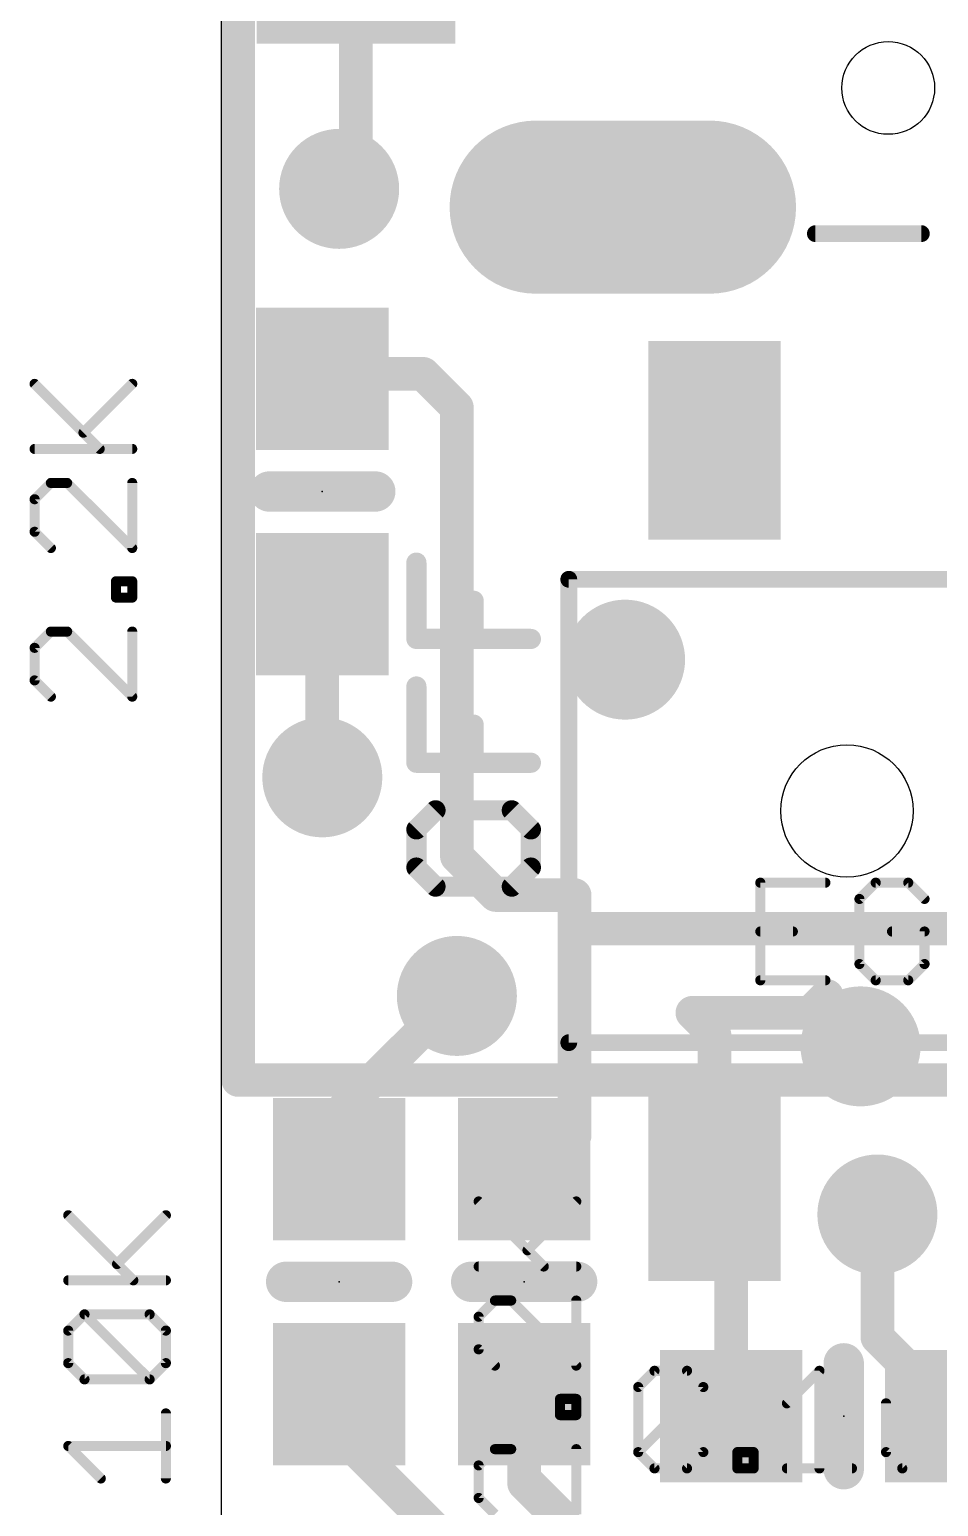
# Model space of a CAD drawing. Extents: x -1.7 to 22.2, y -4.7 to 22.
# Drawn here: x -1.45 to 5.41, y 5.16 to 16.32 of the extents above; entities that cross this region are included whole.
import ezdxf

# ---------------------------------------------------------------- set-up
doc = ezdxf.new("R2010")
doc.units = 0
for name, color, linetype in [('1', 12, 'CONTINUOUS'), ('17', 110, 'CONTINUOUS'), ('18', 110, 'CONTINUOUS'), ('20', 4, 'CONTINUOUS'), ('21', 40, 'CONTINUOUS'), ('23', 53, 'CONTINUOUS'), ('27', 253, 'CONTINUOUS')]:
    doc.layers.add(name, color=color, linetype=linetype)

# ---------------------------------------------------------------- blocks, each defined once
blk = doc.blocks.new('RECT')
blk.add_solid([(-0.5, -0.5), (0.5, -0.5), (-0.5, 0.5), (0.5, 0.5)])
blk = doc.blocks.new('OFFSETP100')
at = {"const_width": 1}
blk.add_lwpolyline([(0, 0), (1, 0)], dxfattribs=at)
at = {"const_width": 0.5}
for points in [[(0, 0.25, 1), (0, -0.25)], [(1, -0.25, 1), (1, 0.25)]]:
    blk.add_lwpolyline(points, format="xyb", dxfattribs=at)
blk = doc.blocks.new('ROUNDV')
at = {"const_width": 0.5}
blk.add_lwpolyline([(0, -0.25, 1), (0, 0.25, 1), (0, -0.25)], format="xyb", dxfattribs=at)

msp = doc.modelspace()

# ---------------------------------------------------------------- linework, layer by layer
at = {"layer": '1', "const_width": 0.254}
for points in [[(0.127, 20.066), (0.127, 8.382)], [(1.016, 16.83), (1.016, 15.24)], [(1.016, 15.24), (0.889, 15.113)], [(0.801, 13.716), (0.762, 13.677)], [(1.524, 13.716), (0.801, 13.716)], [(1.524, 13.716), (1.778, 13.462)], [(1.778, 13.462), (1.778, 10.072)], [(0.762, 11.977), (0.762, 10.668)], [(1.778, 10.072), (2.071, 9.779)], [(2.071, 9.779), (2.667, 9.779)], [(2.667, 9.779), (2.667, 9.525)], [(2.667, 9.525), (2.667, 7.962)], [(6.477, 9.525), (2.667, 9.525)], [(0.889, 8.128), (1.778, 9.017)], [(4.572, 9.017), (4.445, 8.89)], [(4.572, 8.89), (4.572, 9.017)], [(4.445, 8.89), (3.556, 8.89)], [(3.723, 8.723), (3.556, 8.89)], [(4.826, 8.636), (4.572, 8.89)], [(3.723, 7.614), (3.723, 8.723)], [(0.127, 8.382), (20.066, 8.382)], [(0.889, 7.708), (0.889, 8.128)], [(2.54, 7.962), (2.286, 7.708)], [(2.667, 7.962), (2.54, 7.962)], [(3.723, 7.614), (3.556, 7.781)], [(3.849, 7.488), (3.723, 7.614)], [(3.849, 5.842), (3.849, 7.488)], [(4.953, 6.438), (4.953, 7.366)], [(4.953, 6.438), (5.549, 5.842)], [(0.889, 6.008), (1.016, 5.881)], [(2.286, 6.008), (2.286, 5.334)], [(1.016, 5.881), (1.016, 5.588)], [(1.016, 5.588), (2.286, 4.318)], [(2.286, 5.334), (2.667, 4.953)]]:
    msp.add_lwpolyline(points, dxfattribs=at)
at = {"layer": '1', "const_width": 0.127}
for points in [[(0.9525, 15.24, 1), (1.0795, 15.24)], [(1.0609, 15.1951, 1), (0.9711, 15.2849)], [(0.8441, 15.1579, 1), (0.9339, 15.0681)], [(0.801, 13.7795, 1), (0.801, 13.6525)], [(0.8459, 13.6711, 1), (0.7561, 13.7609)], [(1.5689, 13.7609, 1), (1.4791, 13.6711)], [(1.524, 13.6525, 1), (1.524, 13.7795)], [(0.7171, 13.7219, 1), (0.8069, 13.6321)], [(1.8415, 13.462, 1), (1.7145, 13.462)], [(1.7331, 13.4171, 1), (1.8229, 13.5069)], [(0.8255, 11.977, 1), (0.6985, 11.977)], [(0.6985, 10.668, 1), (0.8255, 10.668)], [(1.8229, 10.1169, 1), (1.7331, 10.0271)], [(1.7145, 10.072, 1), (1.8415, 10.072)], [(2.071, 9.8425, 1), (2.071, 9.7155)], [(2.0261, 9.7341, 1), (2.1159, 9.8239)], [(2.7305, 9.779, 1), (2.6035, 9.779)], [(2.667, 9.7155, 1), (2.667, 9.8425)], [(2.7305, 9.525, 1), (2.6035, 9.525)], [(2.667, 9.5885, 1), (2.667, 9.4615)], [(2.6035, 9.525, 1), (2.7305, 9.525)], [(1.8229, 8.9721, 1), (1.7331, 9.0619)], [(4.6355, 9.017, 1), (4.5085, 9.017)], [(4.6169, 8.9721, 1), (4.5271, 9.0619)], [(3.556, 8.9535, 1), (3.556, 8.8265)], [(3.6009, 8.9349, 1), (3.5111, 8.8451)], [(4.4001, 8.9349, 1), (4.4899, 8.8451)], [(4.445, 8.8265, 1), (4.445, 8.9535)], [(4.6169, 8.9349, 1), (4.5271, 8.8451)], [(4.5085, 8.89, 1), (4.6355, 8.89)], [(3.7865, 8.723, 1), (3.6595, 8.723)], [(3.6781, 8.6781, 1), (3.7679, 8.7679)], [(4.7811, 8.5911, 1), (4.8709, 8.6809)], [(0.127, 8.4455, 1), (0.127, 8.3185)], [(0.0635, 8.382, 1), (0.1905, 8.382)], [(0.9525, 8.128, 1), (0.8255, 8.128)], [(0.8441, 8.1729, 1), (0.9339, 8.0831)], [(2.54, 8.0255, 1), (2.54, 7.8985)], [(2.5849, 7.9171, 1), (2.4951, 8.0069)], [(2.667, 7.8985, 1), (2.667, 8.0255)], [(2.6035, 7.962, 1), (2.7305, 7.962)], [(2.2411, 7.7529, 1), (2.3309, 7.6631)], [(3.6009, 7.8259, 1), (3.5111, 7.7361)], [(0.8255, 7.708, 1), (0.9525, 7.708)], [(3.7679, 7.6589, 1), (3.6781, 7.5691)], [(3.6781, 7.5691, 1), (3.7679, 7.6589)], [(3.6595, 7.614, 1), (3.7865, 7.614)], [(3.9125, 7.488, 1), (3.7855, 7.488)], [(3.8041, 7.4431, 1), (3.8939, 7.5329)], [(5.0165, 7.366, 1), (4.8895, 7.366)], [(4.9979, 6.4829, 1), (4.9081, 6.3931)], [(4.8895, 6.438, 1), (5.0165, 6.438)], [(0.9339, 6.0529, 1), (0.8441, 5.9631)], [(2.3495, 6.008, 1), (2.2225, 6.008)], [(1.0795, 5.881, 1), (0.9525, 5.881)], [(0.9711, 5.8361, 1), (1.0609, 5.9259)], [(3.7855, 5.842, 1), (3.9125, 5.842)], [(1.0609, 5.6329, 1), (0.9711, 5.5431)], [(0.9525, 5.588, 1), (1.0795, 5.588)], [(2.3309, 5.3789, 1), (2.2411, 5.2891)], [(2.2225, 5.334, 1), (2.3495, 5.334)]]:
    msp.add_lwpolyline(points, format="xyb", dxfattribs=at)
at = {"layer": '20'}
msp.add_line((0, 0), (0, 20.066), dxfattribs=at)
for centre, radius in [((5.035, 15.875), 0.35), ((4.723, 10.414), 0.5)]:
    msp.add_circle(centre, radius, dxfattribs=at)
at = {"layer": '21'}
for points, const_width in [([(4.485, 14.8068, 1), (4.485, 14.7432)], 0.0635), ([(5.285, 14.7432, 1), (5.285, 14.8068)], 0.0635), ([(0.362, 12.9032, 1), (0.362, 12.7508)], 0.1524), ([(1.162, 12.7508, 1), (1.162, 12.9032)], 0.1524), ([(1.5106, 12.2899, 1), (1.4344, 12.2899)], 0.0762), ([(2.623, 12.1958, 1), (2.623, 12.1322)], 0.0635), ([(2.6548, 12.164, 1), (2.5913, 12.164)], 0.0635), ([(1.9427, 12.0018, 1), (1.8665, 12.0018)], 0.0762), ([(1.4725, 11.7518, 1), (1.4725, 11.6756)], 0.0762), ([(1.4344, 11.7137, 1), (1.5106, 11.7137)], 0.0762), ([(1.8665, 11.7137, 1), (1.9427, 11.7137)], 0.0762), ([(2.3368, 11.6756, 1), (2.3368, 11.7518)], 0.0762), ([(1.5106, 11.3544, 1), (1.4344, 11.3544)], 0.0762), ([(1.9427, 11.0663, 1), (1.8665, 11.0663)], 0.0762), ([(1.4725, 10.8163, 1), (1.4725, 10.7401)], 0.0762), ([(2.3368, 10.7401, 1), (2.3368, 10.8163)], 0.0762), ([(1.4344, 10.7782, 1), (1.5106, 10.7782)], 0.0762), ([(1.8665, 10.7782, 1), (1.9427, 10.7782)], 0.0762), ([(1.6165, 10.457, 1), (1.6165, 10.3808)], 0.0762), ([(1.6435, 10.3919, 1), (1.5896, 10.4458)], 0.0762), ([(2.2197, 10.4458, 1), (2.1658, 10.3919)], 0.0762), ([(2.1927, 10.3808, 1), (2.1927, 10.457)], 0.0762), ([(1.4455, 10.3018, 1), (1.4994, 10.2479)], 0.0762), ([(1.5106, 10.2748, 1), (1.4344, 10.2748)], 0.0762), ([(2.3749, 10.2748, 1), (2.2987, 10.2748)], 0.0762), ([(2.3099, 10.2479, 1), (2.3637, 10.3018)], 0.0762), ([(1.4994, 10.0136, 1), (1.4455, 9.9598)], 0.0762), ([(2.3637, 9.9598, 1), (2.3099, 10.0136)], 0.0762), ([(1.4344, 9.9867, 1), (1.5106, 9.9867)], 0.0762), ([(2.2987, 9.9867, 1), (2.3749, 9.9867)], 0.0762), ([(1.6165, 9.8807, 1), (1.6165, 9.8045)], 0.0762), ([(1.5896, 9.8157, 1), (1.6435, 9.8696)], 0.0762), ([(2.1658, 9.8696, 1), (2.2197, 9.8157)], 0.0762), ([(2.1927, 9.8045, 1), (2.1927, 9.8807)], 0.0762), ([(2.623, 8.6958, 1), (2.623, 8.6322)], 0.0635), ([(2.5913, 8.664, 1), (2.6548, 8.664)], 0.0635), ([(0.489, 6.9342, 1), (0.489, 6.7818)], 0.1524), ([(1.289, 6.7818, 1), (1.289, 6.9342)], 0.1524), ([(1.886, 6.9342, 1), (1.886, 6.7818)], 0.1524), ([(2.686, 6.7818, 1), (2.686, 6.9342)], 0.1524), ([(4.7752, 6.242, 1), (4.6228, 6.242)], 0.1524), ([(4.6228, 5.442, 1), (4.7752, 5.442)], 0.1524)]:
    msp.add_lwpolyline(points, format="xyb", dxfattribs=dict(at, const_width=const_width))
for points, const_width in [([(5.285, 14.775), (4.485, 14.775)], 0.127), ([(0.362, 12.827), (1.162, 12.827)], 0.3048), ([(1.4725, 11.7137), (1.4725, 12.2899)], 0.1524), ([(2.623, 8.664), (2.623, 12.164)], 0.127), ([(2.623, 12.164), (9.823, 12.164)], 0.127), ([(1.9046, 11.7137), (1.9046, 12.0018)], 0.1524), ([(2.3368, 11.7137), (1.4725, 11.7137)], 0.1524), ([(1.4725, 10.7782), (1.4725, 11.3544)], 0.1524), ([(1.9046, 10.7782), (1.9046, 11.0663)], 0.1524), ([(2.3368, 10.7782), (1.4725, 10.7782)], 0.1524), ([(1.6165, 10.4189), (1.4725, 10.2748)], 0.1524), ([(2.1927, 10.4189), (1.6165, 10.4189)], 0.1524), ([(2.3368, 10.2748), (2.1927, 10.4189)], 0.1524), ([(1.4725, 10.2748), (1.4725, 9.9867)], 0.1524), ([(2.3368, 9.9867), (2.3368, 10.2748)], 0.1524), ([(1.4725, 9.9867), (1.6165, 9.8426)], 0.1524), ([(2.1927, 9.8426), (2.3368, 9.9867)], 0.1524), ([(1.6165, 9.8426), (2.1927, 9.8426)], 0.1524), ([(9.823, 8.664), (2.623, 8.664)], 0.127), ([(0.489, 6.858), (1.289, 6.858)], 0.3048), ([(1.886, 6.858), (2.686, 6.858)], 0.3048), ([(4.699, 5.442), (4.699, 6.242)], 0.3048)]:
    msp.add_lwpolyline(points, dxfattribs=dict(at, const_width=const_width))
at = {"layer": '23'}
for p in [(0.762, 12.827), (0.889, 6.858), (2.286, 6.858), (4.699, 5.842)]:
    msp.add_point(p, dxfattribs=at)
at = {"layer": '27', "const_width": 0.0762}
for points in [[(-0.9188, 13.1486), (-1.4103, 13.6401)], [(-1.0417, 13.2715), (-0.6731, 13.6401)], [(-1.4103, 13.1486), (-0.6731, 13.1486)], [(-1.2875, 12.8917), (-1.4103, 12.7688)], [(-1.1646, 12.8917), (-1.2875, 12.8917)], [(-0.6731, 12.4002), (-1.1646, 12.8917)], [(-0.6731, 12.8917), (-0.6731, 12.4002)], [(-1.4103, 12.7688), (-1.4103, 12.5231)], [(-1.4103, 12.5231), (-1.2875, 12.4002)], [(-0.796, 12.026), (-0.796, 12.1489)], [(-0.796, 12.1489), (-0.6731, 12.1489)], [(-0.6731, 12.1489), (-0.6731, 12.026)], [(-0.6731, 12.026), (-0.796, 12.026)], [(-1.2875, 11.7691), (-1.4103, 11.6462)], [(-1.1646, 11.7691), (-1.2875, 11.7691)], [(-0.6731, 11.2776), (-1.1646, 11.7691)], [(-0.6731, 11.7691), (-0.6731, 11.2776)], [(-1.4103, 11.6462), (-1.4103, 11.4005)], [(-1.4103, 11.4005), (-1.2875, 11.2776)], [(4.5606, 9.8723), (4.0691, 9.8723)], [(4.0691, 9.8723), (4.0691, 9.1351)], [(4.9404, 9.8723), (4.8175, 9.7495)], [(5.1861, 9.8723), (4.9404, 9.8723)], [(5.309, 9.7495), (5.1861, 9.8723)], [(4.8175, 9.7495), (4.8175, 9.258)], [(4.0691, 9.5037), (4.3148, 9.5037)], [(5.309, 9.5037), (5.0633, 9.5037)], [(5.309, 9.258), (5.309, 9.5037)], [(4.8175, 9.258), (4.9404, 9.1351)], [(5.1861, 9.1351), (5.309, 9.258)], [(4.0691, 9.1351), (4.5606, 9.1351)], [(4.9404, 9.1351), (5.1861, 9.1351)], [(2.434, 6.9732), (1.9425, 7.4647)], [(2.3111, 7.0961), (2.6797, 7.4647)], [(-0.6648, 6.8689), (-1.1563, 7.3604)], [(-0.7877, 6.9918), (-0.4191, 7.3604)], [(1.9425, 6.9732), (2.6797, 6.9732)], [(-1.1563, 6.8689), (-0.4191, 6.8689)], [(2.0653, 6.7163), (1.9425, 6.5934)], [(2.1882, 6.7163), (2.0653, 6.7163)], [(2.6797, 6.2248), (2.1882, 6.7163)], [(2.6797, 6.7163), (2.6797, 6.2248)], [(-1.1563, 6.4891), (-1.0335, 6.612)], [(-1.0335, 6.612), (-0.542, 6.612)], [(-0.542, 6.1205), (-1.0335, 6.612)], [(-0.542, 6.612), (-0.4191, 6.4891)], [(1.9425, 6.5934), (1.9425, 6.3476)], [(-1.1563, 6.2434), (-1.1563, 6.4891)], [(-0.4191, 6.4891), (-0.4191, 6.2434)], [(1.9425, 6.3476), (2.0653, 6.2248)], [(-1.0335, 6.1205), (-1.1563, 6.2434)], [(-0.4191, 6.2434), (-0.542, 6.1205)], [(-0.542, 6.1205), (-1.0335, 6.1205)], [(3.1472, 6.0627), (3.2701, 6.1855)], [(3.2701, 6.1855), (3.5158, 6.1855)], [(3.5158, 6.1855), (3.6387, 6.0627)], [(4.2699, 5.9398), (4.5156, 6.1855)], [(4.5156, 6.1855), (4.5156, 5.4483)], [(3.1472, 5.5712), (3.1472, 6.0627)], [(3.1472, 5.5712), (3.6387, 6.0627)], [(3.6387, 6.0627), (3.6387, 5.5712)], [(2.5568, 5.8506), (2.5568, 5.9734)], [(2.5568, 5.9734), (2.6797, 5.9734)], [(2.6797, 5.9734), (2.6797, 5.8506)], [(5.0183, 5.9398), (5.0183, 5.5712)], [(-0.4191, 5.3721), (-0.4191, 5.8636)], [(2.6797, 5.8506), (2.5568, 5.8506)], [(-0.9106, 5.3721), (-1.1563, 5.6178)], [(-1.1563, 5.6178), (-0.4191, 5.6178)], [(2.0653, 5.5936), (1.9425, 5.4708)], [(2.1882, 5.5936), (2.0653, 5.5936)], [(2.6797, 5.1021), (2.1882, 5.5936)], [(2.6797, 5.5936), (2.6797, 5.1021)], [(3.2701, 5.4483), (3.1472, 5.5712)], [(3.6387, 5.5712), (3.5158, 5.4483)], [(3.8956, 5.4483), (3.8956, 5.5712)], [(3.8956, 5.5712), (4.0185, 5.5712)], [(4.0185, 5.5712), (4.0185, 5.4483)], [(5.0183, 5.5712), (5.1411, 5.4483)], [(1.9425, 5.4708), (1.9425, 5.225)], [(3.5158, 5.4483), (3.2701, 5.4483)], [(4.0185, 5.4483), (3.8956, 5.4483)], [(4.2699, 5.4483), (4.7613, 5.4483)], [(5.1411, 5.4483), (5.5098, 5.4483)], [(1.9425, 5.225), (2.0653, 5.1021)]]:
    msp.add_lwpolyline(points, dxfattribs=at)
at = {"layer": '27', "const_width": 0.0381}
for points in [[(-1.3969, 13.6536, 1), (-1.4238, 13.6267)], [(-0.6596, 13.6267, 1), (-0.6866, 13.6536)], [(-1.0552, 13.285, 1), (-1.0282, 13.258)], [(-1.4103, 13.1677, 1), (-1.4103, 13.1296)], [(-0.9323, 13.1352, 1), (-0.9054, 13.1621)], [(-0.6731, 13.1296, 1), (-0.6731, 13.1677)], [(-1.2875, 12.9108, 1), (-1.2875, 12.8727)], [(-1.274, 12.8782, 1), (-1.3009, 12.9052)], [(-1.1511, 12.9052, 1), (-1.1781, 12.8782)], [(-1.1646, 12.8727, 1), (-1.1646, 12.9108)], [(-0.6541, 12.8917, 1), (-0.6922, 12.8917)], [(-1.3913, 12.7688, 1), (-1.4294, 12.7688)], [(-1.4238, 12.7823, 1), (-1.3969, 12.7554)], [(-1.3969, 12.5366, 1), (-1.4238, 12.5096)], [(-1.4294, 12.5231, 1), (-1.3913, 12.5231)], [(-1.3009, 12.3868, 1), (-1.274, 12.4137)], [(-0.6922, 12.4002, 1), (-0.6541, 12.4002)], [(-0.6866, 12.3868, 1), (-0.6596, 12.4137)], [(-0.796, 12.1679, 1), (-0.796, 12.1298)], [(-0.7769, 12.1489, 1), (-0.815, 12.1489)], [(-0.6541, 12.1489, 1), (-0.6922, 12.1489)], [(-0.6731, 12.1298, 1), (-0.6731, 12.1679)], [(-0.796, 12.0451, 1), (-0.796, 12.007)], [(-0.6731, 12.007, 1), (-0.6731, 12.0451)], [(-0.815, 12.026, 1), (-0.7769, 12.026)], [(-0.6922, 12.026, 1), (-0.6541, 12.026)], [(-1.2875, 11.7881, 1), (-1.2875, 11.75)], [(-1.274, 11.7556, 1), (-1.3009, 11.7826)], [(-1.1511, 11.7826, 1), (-1.1781, 11.7556)], [(-1.1646, 11.75, 1), (-1.1646, 11.7881)], [(-0.6541, 11.7691, 1), (-0.6922, 11.7691)], [(-1.3913, 11.6462, 1), (-1.4294, 11.6462)], [(-1.4238, 11.6597, 1), (-1.3969, 11.6327)], [(-1.4294, 11.4005, 1), (-1.3913, 11.4005)], [(-1.3969, 11.4139, 1), (-1.4238, 11.387)], [(-1.3009, 11.2641, 1), (-1.274, 11.2911)], [(-0.6922, 11.2776, 1), (-0.6541, 11.2776)], [(-0.6866, 11.2641, 1), (-0.6596, 11.2911)], [(4.0691, 9.8914, 1), (4.0691, 9.8533)], [(4.0882, 9.8723, 1), (4.0501, 9.8723)], [(4.5606, 9.8533, 1), (4.5606, 9.8914)], [(4.9404, 9.8914, 1), (4.9404, 9.8533)], [(4.9539, 9.8589, 1), (4.9269, 9.8858)], [(5.1996, 9.8858, 1), (5.1727, 9.8589)], [(5.1861, 9.8533, 1), (5.1861, 9.8914)], [(4.8366, 9.7495, 1), (4.7985, 9.7495)], [(4.804, 9.7629, 1), (4.831, 9.736)], [(5.2955, 9.736, 1), (5.3225, 9.7629)], [(4.0691, 9.5228, 1), (4.0691, 9.4847)], [(4.3148, 9.4847, 1), (4.3148, 9.5228)], [(5.0633, 9.5228, 1), (5.0633, 9.4847)], [(5.3281, 9.5037, 1), (5.29, 9.5037)], [(5.309, 9.4847, 1), (5.309, 9.5228)], [(4.831, 9.2714, 1), (4.804, 9.2445)], [(4.7985, 9.258, 1), (4.8366, 9.258)], [(5.29, 9.258, 1), (5.3281, 9.258)], [(5.3225, 9.2445, 1), (5.2955, 9.2714)], [(4.0691, 9.1541, 1), (4.0691, 9.116)], [(4.0501, 9.1351, 1), (4.0882, 9.1351)], [(4.5606, 9.116, 1), (4.5606, 9.1541)], [(4.9404, 9.1541, 1), (4.9404, 9.116)], [(4.9269, 9.1216, 1), (4.9539, 9.1486)], [(5.1727, 9.1486, 1), (5.1996, 9.1216)], [(5.1861, 9.116, 1), (5.1861, 9.1541)], [(1.9559, 7.4781, 1), (1.929, 7.4512)], [(2.6932, 7.4512, 1), (2.6662, 7.4781)], [(-1.1429, 7.3739, 1), (-1.1698, 7.3469)], [(-0.4056, 7.3469, 1), (-0.4326, 7.3739)], [(2.2976, 7.1095, 1), (2.3246, 7.0826)], [(-0.8012, 7.0053, 1), (-0.7742, 6.9783)], [(1.9425, 6.9922, 1), (1.9425, 6.9541)], [(2.4205, 6.9597, 1), (2.4474, 6.9867)], [(2.6797, 6.9541, 1), (2.6797, 6.9922)], [(-1.1563, 6.888, 1), (-1.1563, 6.8499)], [(-0.6783, 6.8555, 1), (-0.6514, 6.8824)], [(-0.4191, 6.8499, 1), (-0.4191, 6.888)], [(2.0653, 6.7353, 1), (2.0653, 6.6972)], [(2.0788, 6.7028, 1), (2.0519, 6.7297)], [(2.2017, 6.7297, 1), (2.1747, 6.7028)], [(2.1882, 6.6972, 1), (2.1882, 6.7353)], [(2.6987, 6.7163, 1), (2.6606, 6.7163)], [(-1.0335, 6.6311, 1), (-1.0335, 6.593)], [(-1.02, 6.6255, 1), (-1.0469, 6.5985)], [(-1.02, 6.5985, 1), (-1.0469, 6.6255)], [(-0.5285, 6.6255, 1), (-0.5554, 6.5985)], [(-0.542, 6.593, 1), (-0.542, 6.6311)], [(1.9615, 6.5934, 1), (1.9234, 6.5934)], [(1.929, 6.6069, 1), (1.9559, 6.5799)], [(-1.1373, 6.4891, 1), (-1.1754, 6.4891)], [(-1.1698, 6.5026, 1), (-1.1429, 6.4757)], [(-0.4001, 6.4891, 1), (-0.4382, 6.4891)], [(-0.4326, 6.4757, 1), (-0.4056, 6.5026)], [(1.9234, 6.3476, 1), (1.9615, 6.3476)], [(1.9559, 6.3611, 1), (1.929, 6.3342)], [(-1.1429, 6.2569, 1), (-1.1698, 6.2299)], [(-1.1754, 6.2434, 1), (-1.1373, 6.2434)], [(-0.4382, 6.2434, 1), (-0.4001, 6.2434)], [(-0.4056, 6.2299, 1), (-0.4326, 6.2569)], [(2.0519, 6.2113, 1), (2.0788, 6.2382)], [(2.6662, 6.2113, 1), (2.6932, 6.2382)], [(-1.0335, 6.1396, 1), (-1.0335, 6.1015)], [(-1.0469, 6.107, 1), (-1.02, 6.134)], [(-0.5554, 6.134, 1), (-0.5285, 6.107)], [(-0.5554, 6.107, 1), (-0.5285, 6.134)], [(-0.542, 6.1015, 1), (-0.542, 6.1396)], [(2.6606, 6.2248, 1), (2.6987, 6.2248)], [(3.2701, 6.2046, 1), (3.2701, 6.1665)], [(3.2836, 6.1721, 1), (3.2566, 6.199)], [(3.5293, 6.199, 1), (3.5024, 6.1721)], [(3.5158, 6.1665, 1), (3.5158, 6.2046)], [(4.5346, 6.1855, 1), (4.4965, 6.1855)], [(4.5291, 6.1721, 1), (4.5021, 6.199)], [(3.1663, 6.0627, 1), (3.1282, 6.0627)], [(3.1338, 6.0761, 1), (3.1607, 6.0492)], [(3.6578, 6.0627, 1), (3.6197, 6.0627)], [(3.6522, 6.0492, 1), (3.6252, 6.0761)], [(3.6252, 6.0492, 1), (3.6522, 6.0761)], [(2.5759, 5.9734, 1), (2.5378, 5.9734)], [(2.5568, 5.9925, 1), (2.5568, 5.9544)], [(2.6987, 5.9734, 1), (2.6606, 5.9734)], [(2.6797, 5.9544, 1), (2.6797, 5.9925)], [(4.2564, 5.9533, 1), (4.2833, 5.9263)], [(5.0373, 5.9398, 1), (4.9992, 5.9398)], [(-0.4001, 5.8636, 1), (-0.4382, 5.8636)], [(2.5568, 5.8696, 1), (2.5568, 5.8315)], [(2.5378, 5.8506, 1), (2.5759, 5.8506)], [(2.6606, 5.8506, 1), (2.6987, 5.8506)], [(2.6797, 5.8315, 1), (2.6797, 5.8696)], [(-1.1429, 5.6313, 1), (-1.1698, 5.6044)], [(-1.1563, 5.6369, 1), (-1.1563, 5.5988)], [(-0.4191, 5.5988, 1), (-0.4191, 5.6369)], [(2.0653, 5.6127, 1), (2.0653, 5.5746)], [(2.0788, 5.5802, 1), (2.0519, 5.6071)], [(2.2017, 5.6071, 1), (2.1747, 5.5802)], [(2.1882, 5.5746, 1), (2.1882, 5.6127)], [(2.6987, 5.5936, 1), (2.6606, 5.5936)], [(3.1607, 5.5846, 1), (3.1338, 5.5577)], [(3.1338, 5.5846, 1), (3.1607, 5.5577)], [(3.1282, 5.5712, 1), (3.1663, 5.5712)], [(3.6197, 5.5712, 1), (3.6578, 5.5712)], [(3.6522, 5.5577, 1), (3.6252, 5.5846)], [(3.9147, 5.5712, 1), (3.8766, 5.5712)], [(3.8956, 5.5902, 1), (3.8956, 5.5521)], [(4.0376, 5.5712, 1), (3.9995, 5.5712)], [(4.0185, 5.5521, 1), (4.0185, 5.5902)], [(5.0317, 5.5846, 1), (5.0048, 5.5577)], [(4.9992, 5.5712, 1), (5.0373, 5.5712)], [(1.9615, 5.4708, 1), (1.9234, 5.4708)], [(1.929, 5.4842, 1), (1.9559, 5.4573)], [(3.2701, 5.4674, 1), (3.2701, 5.4293)], [(3.2566, 5.4348, 1), (3.2836, 5.4618)], [(3.5024, 5.4618, 1), (3.5293, 5.4348)], [(3.5158, 5.4293, 1), (3.5158, 5.4674)], [(3.8956, 5.4674, 1), (3.8956, 5.4293)], [(3.8766, 5.4483, 1), (3.9147, 5.4483)], [(3.9995, 5.4483, 1), (4.0376, 5.4483)], [(4.0185, 5.4293, 1), (4.0185, 5.4674)], [(4.2699, 5.4674, 1), (4.2699, 5.4293)], [(4.4965, 5.4483, 1), (4.5346, 5.4483)], [(4.7613, 5.4293, 1), (4.7613, 5.4674)], [(5.1411, 5.4674, 1), (5.1411, 5.4293)], [(5.1277, 5.4348, 1), (5.1546, 5.4618)], [(-0.9241, 5.3586, 1), (-0.8971, 5.3856)], [(-0.4382, 5.3721, 1), (-0.4001, 5.3721)], [(1.9559, 5.2385, 1), (1.929, 5.2115)], [(1.9234, 5.225, 1), (1.9615, 5.225)]]:
    msp.add_lwpolyline(points, format="xyb", dxfattribs=at)

# ---------------------------------------------------------------- block references
at = {"layer": '1', "xscale": 1.24, "yscale": 1.5, "rotation": 90}
msp.add_blockref('RECT', (1.016, 16.83), dxfattribs=at)
at = {"layer": '1', "xscale": 1.075}
for p, rotation in [((0.762, 13.677), 90), ((0.762, 11.977), 90), ((0.889, 7.708), 90), ((2.286, 7.708), 90), ((0.889, 6.008), 90), ((2.286, 6.008), 90), ((3.849, 5.842), 180), ((5.549, 5.842), 180)]:
    msp.add_blockref('RECT', p, dxfattribs=dict(at, rotation=rotation))
at = {"layer": '1', "yscale": 1.5, "rotation": 180}
for p in [(3.723, 13.214), (3.723, 7.614)]:
    msp.add_blockref('RECT', p, dxfattribs=at)
at = {"layer": '17', "xscale": 1.308, "yscale": 1.308, "rotation": 180}
msp.add_blockref('OFFSETP100', (3.685, 14.975), dxfattribs=at)
at = {"layer": '18', "xscale": 0.9064, "yscale": 0.9064}
for p in [(0.889, 15.113), (0.889, 15.113), (3.048, 11.557), (3.048, 11.557), (0.762, 10.668), (0.762, 10.668), (1.778, 9.017), (1.778, 9.017), (4.826, 8.636), (4.826, 8.636), (4.953, 7.366), (4.953, 7.366)]:
    msp.add_blockref('ROUNDV', p, dxfattribs=at)

doc.saveas('drawing.dxf')
